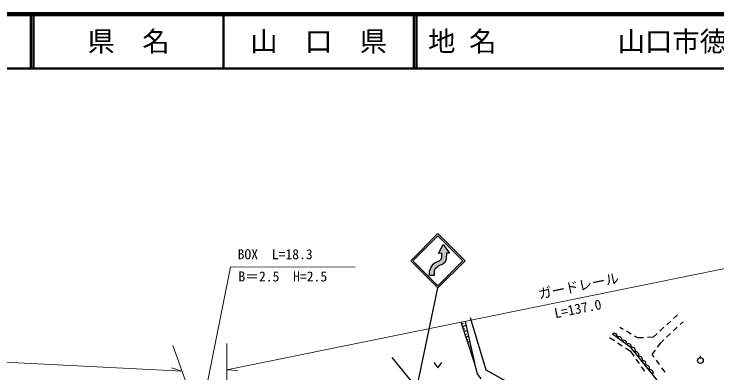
# Model space of a CAD drawing. Units: millimetres, scale not verified. Extents: x 40000 to 680000, y 20000 to 380000.
# Drawn here: x 294700 to 423180, y 314291 to 380000 of the extents above; entities that cross this region are included whole.
import ezdxf
from ezdxf.enums import TextEntityAlignment as Align

# ---------------------------------------------------------------- set-up
doc = ezdxf.new("R2010")
doc.units = ezdxf.units.MM
doc.header["$LTSCALE"] = 1000
for name, color, linetype, lineweight in [('M-BGD', 7, 'Continuous', 25), ('M-STR-HTXT', 7, 'Continuous', 13), ('M-STR-STRC', 7, 'Continuous', 25), ('M-TTL', 2, 'Continuous', 140), ('M-TTL-LINE', 7, 'Continuous', 50)]:
    doc.layers.add(name, color=color, linetype=linetype, lineweight=lineweight)
doc.layers.add('M-TTL-TXT', color=7, linetype='Continuous')
doc.styles.add('ＭＳ ゴシック', font='')
doc.styles.get('ＭＳ ゴシック').set_extended_font_data('MS Gothic')

msp = doc.modelspace()

# ---------------------------------------------------------------- hatches: boundary and pattern name
at = {"layer": 'M-STR-STRC'}
msp.add_hatch(color=256, dxfattribs=at).paths.add_polyline_path([(373437, 334499), (373649, 334922), (373694, 335255), (373739, 336207), (374283, 336237), (373165, 337823), (372274, 336191), (372863, 336207), (372893, 335935), (372878, 335451), (372742, 335104), (372455, 334801), (371685, 334499), (371322, 334182), (370914, 333668), (370627, 332928), (370642, 332127), (371503, 332127), (371503, 332550), (371518, 332958), (371669, 333336), (371896, 333562), (372108, 333804), (372470, 333955), (373060, 334212)])

# ---------------------------------------------------------------- linework, layer by layer
at = {"layer": 'M-BGD'}
for p, q in [((414743, 323802), (414008, 323124)), ((415987, 324950), (415258, 324277)), ((378855, 316155), (376422, 323582)), ((376520, 323282), (376842, 323388)), ((376676, 322807), (377320, 323018)), ((377160, 323733), (378855, 316155)), ((406054, 322272), (405453, 322628)), ((413494, 322649), (412759, 321971)), ((415209, 321987), (415935, 322675)), ((416444, 323156), (416976, 323660)), ((376832, 322332), (377107, 322422)), ((376987, 321857), (377539, 322038)), ((377143, 321382), (377373, 321457)), ((407517, 321406), (406657, 321916)), ((412245, 321496), (411515, 320822)), ((413975, 320819), (414701, 321506)), ((377298, 320906), (377758, 321057)), ((377454, 320431), (377638, 320492)), ((377610, 319956), (377977, 320077)), ((403556, 320789), (404443, 320211)), ((408721, 320693), (408119, 321049)), ((409768, 320742), (408721, 320693)), ((411515, 320822), (410468, 320774)), ((412934, 319833), (413467, 320337)), ((377765, 319481), (377903, 319526)), ((377921, 319006), (378197, 319096)), ((405029, 319829), (405867, 319283)), ((406454, 318901), (407340, 318324)), ((412344, 319020), (412934, 319833)), ((378077, 318531), (378169, 318561)), ((378232, 318056), (378416, 318116)), ((407340, 318324), (407985, 317396)), ((411343, 317641), (411933, 318454)), ((411688, 317178), (411343, 317641)), ((420157, 317090), (420157, 317440)), ((408384, 316821), (408955, 316000)), ((412705, 315816), (412107, 316617)), ((409354, 315425), (409925, 314604)), ((413722, 314453), (413124, 315255))]:
    msp.add_line(p, q, dxfattribs=at)
for points in [[(405200, 303581), (402417, 302850), (381005, 314803), (378109, 324358)], [(407701, 303810), (415899, 307068), (412072, 313202), (407514, 318921), (404075, 321415)], [(391438, 306104), (390500, 303625), (390528, 301274), (385852, 300877), (379464, 299985), (371036, 308243), (363842, 317126)], [(380078, 313231), (379390, 314129), (378855, 316155)]]:
    msp.add_lwpolyline(points, dxfattribs=at)
msp.add_circle((420157, 316565), 525, dxfattribs=at)
for centre, radius, start, end in [((404415, 320980), 553, 340.08481, 128.03096), ((405275, 320356), 553, 340.08481, 128.03096), ((406135, 319733), 553, 340.08481, 128.03096), ((406995, 319109), 553, 340.08481, 128.03096), ((407730, 318425), 541, 323.66454, 113.44462), ((408381, 317608), 541, 323.66454, 113.44462), ((409032, 316791), 541, 323.66454, 113.44462), ((409683, 315974), 541, 323.66454, 113.44462), ((410334, 315157), 541, 323.66454, 113.44462), ((410985, 314340), 541, 323.66454, 113.44462)]:
    msp.add_arc(centre, radius, start, end, dxfattribs=at)
at = {"layer": 'M-STR-HTXT'}
for p, q in [((459343, 340501), (333613, 314847)), ((151664, 323483), (325400, 314593)), ((323707, 319335), (328787, 305280)), ((333613, 319673), (333613, 304857)), ((325400, 314593), (323497, 315209)), ((333613, 314847), (335609, 314726))]:
    msp.add_line(p, q, dxfattribs=at)
msp.add_lwpolyline([(357066, 333728), (334290, 333643), (322148, 272917)], dxfattribs=at)
at = {"layer": 'M-STR-STRC'}
for p, q in [((367215, 334840), (372179, 339804)), ((367597, 334840), (372179, 339422)), ((372179, 339804), (377143, 334840)), ((372179, 339422), (376761, 334840)), ((372179, 329876), (367215, 334840)), ((372179, 330258), (367597, 334840)), ((377143, 334840), (372179, 329876)), ((376761, 334840), (372179, 330258)), ((362772, 285367), (372179, 329876)), ((371408, 316230), (372158, 315230)), ((372158, 315230), (372908, 316230))]:
    msp.add_line(p, q, dxfattribs=at)
msp.add_lwpolyline([(370642, 332127), (370627, 332928), (370914, 333668), (371322, 334182), (371685, 334499), (372455, 334801), (372742, 335104), (372878, 335451), (372893, 335935), (372863, 336207), (372274, 336191), (373165, 337823), (374283, 336237), (373739, 336207), (373694, 335255), (373649, 334922), (373437, 334499), (373060, 334212), (372470, 333955), (372108, 333804), (371896, 333562), (371669, 333336), (371518, 332958), (371503, 332550), (371503, 332127)], close=True, dxfattribs=at)
at = {"layer": 'M-TTL'}
msp.add_line((680000, 380000), (40000, 380000), dxfattribs=at)
at = {"layer": 'M-TTL-LINE'}
for p, q in [((297750, 380000), (297750, 370000)), ((298250, 380000), (298250, 370000)), ((333000, 380000), (333000, 370000)), ((367750, 380000), (367750, 370000)), ((368250, 380000), (368250, 370000)), ((40000, 370000), (680000, 370000))]:
    msp.add_line(p, q, dxfattribs=at)

# ---------------------------------------------------------------- texts
at = {"layer": 'M-STR-HTXT', "style": 'ＭＳ ゴシック'}
for s, p in [('BOX\u3000L=18.3', (335560, 334564)), ('B＝2.5\u3000H=2.5', (335714, 330494))]:
    msp.add_text(s, height=1833, dxfattribs=at).set_placement(p, align=Align.BOTTOM_LEFT)
for s, rotation, p in [('ガードレール', 11.679, (390821, 327277)), ('L=137.0', 11.39, (393765, 323755))]:
    msp.add_text(s, height=1833, rotation=rotation, dxfattribs=at).set_placement(p, align=Align.BOTTOM_LEFT)
at = {"layer": 'M-TTL-TXT', "style": 'ＭＳ ゴシック'}
for s, p in [('県\u3000名', (315625, 375000)), ('山\u3000口\u3000県', (350375, 375000))]:
    msp.add_text(s, height=3666, dxfattribs=at).set_placement(p, align=Align.MIDDLE_CENTER)
for s, p in [('地 名', (370380, 375000)), ('山口市徳地堀', (405024, 375000))]:
    msp.add_text(s, height=3666, dxfattribs=at).set_placement(p, align=Align.MIDDLE_LEFT)

doc.saveas('drawing.dxf')
